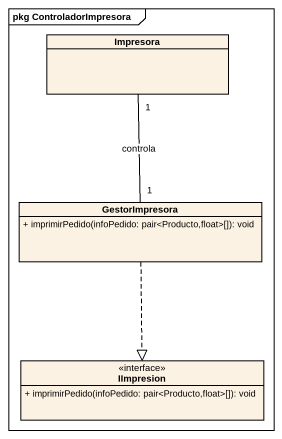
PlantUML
@startuml
mainframe pkg ControladorImpresora
hide circle
hide empty members
skinparam classAttributeIconSize 0
class Impresora
class GestorImpresora {
  + imprimirPedido(infoPedido: pair<Producto,float>[]): void
}
class IImpresion <<interface>> {
  + imprimirPedido(infoPedido: pair<Producto,float>[]): void
}
GestorImpresora "1" -up- "1" Impresora : controla
GestorImpresora ..|> IImpresion
@enduml
